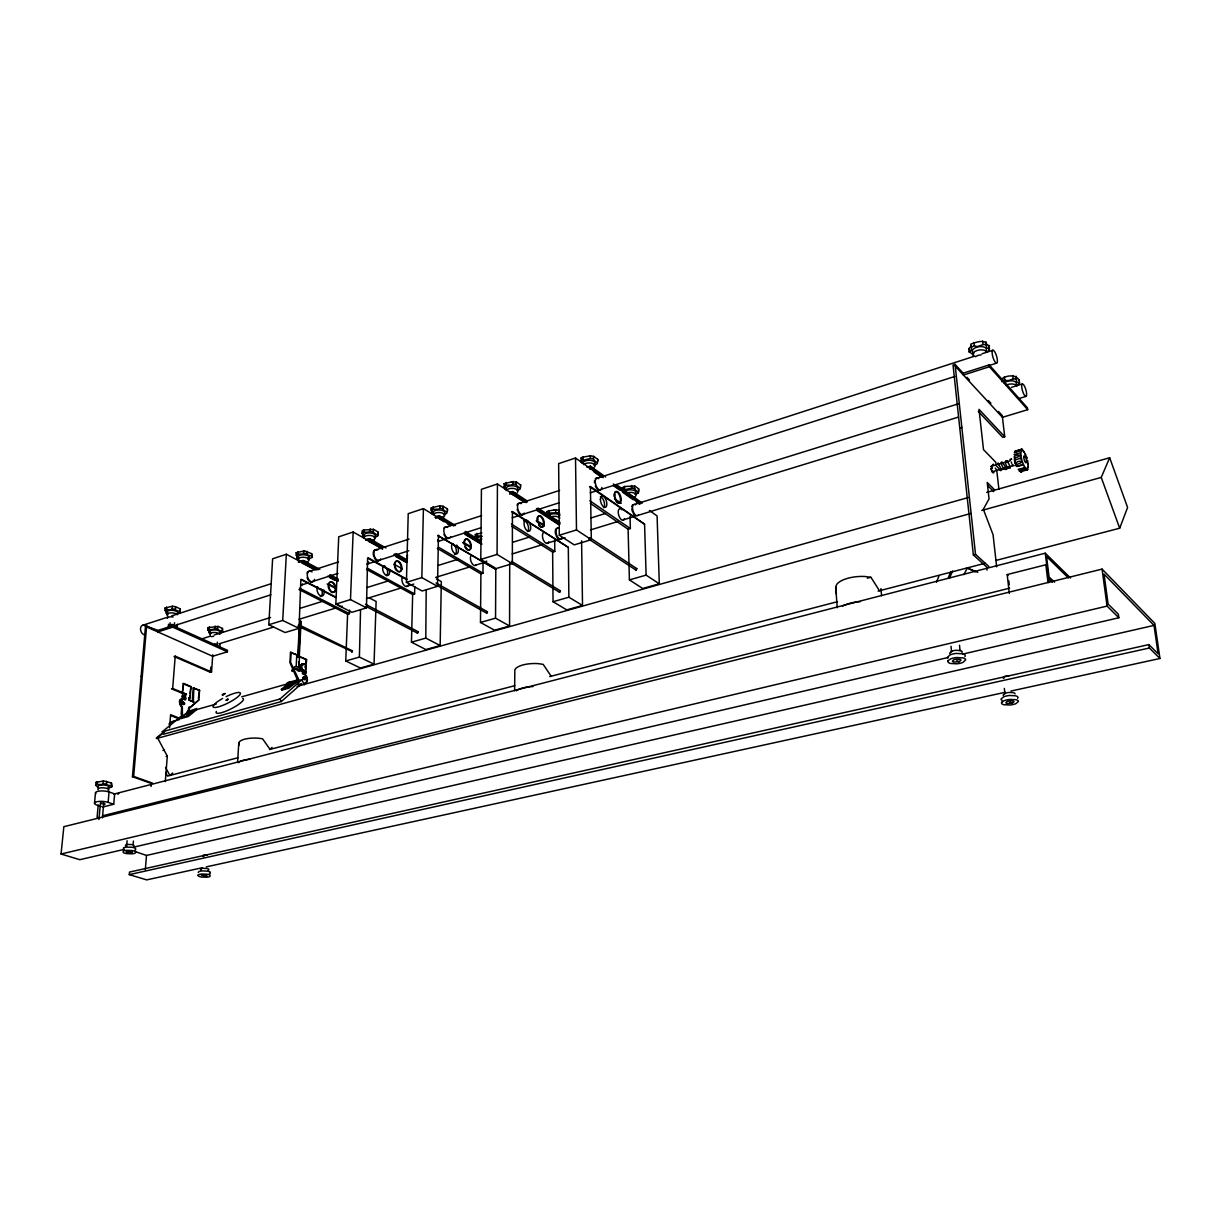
<?xml version="1.0" encoding="UTF-8"?>
<svg xmlns="http://www.w3.org/2000/svg" width="1221" height="1221" viewBox="0 0 1221 1221"><rect width="100%" height="100%" fill="white"/><g stroke="black" fill="none" stroke-linecap="round" stroke-linejoin="round"><path stroke-width="1.5" d="M514.621 690.796L514.835 669.825A20.009 7.494 -0.2 0 1 538.14 663.629L543.162 664.346L551.159 676.22M517.109 490.399C525.915 487.576 513.675 487.912 516.391 481.959L511.401 481.959M437.316 548.382L480.906 573.809L480.479 622.466L494.581 630.219L509.569 625.991L509.706 562.667M512.835 494.734L512.835 491.559L509.584 492.643M511.401 485.18L513.141 484.02L513.141 481.425M505.006 489.255L504.09 483.73L511.37 481.959M504.075 486.309L506.181 485.042L506.181 482.448M509.569 625.991L495.543 618.162L495.802 569.307L437.805 535.531L495.802 569.307M511.691 561.385L560.195 590.735L560.347 591.758L559.386 592.185L497.069 554.426L497.435 483.989L481.425 489.316L480.799 559.432L496.153 568.543L512.347 563.644L512.423 511.538L568.299 547.344L568.879 597.206L582.524 605.448L581.578 540.827M432.57 509.92L431.425 513.69C434.798 512.499 429.426 510.057 431.227 507.921L439.865 505.738L443.086 506.257C440.842 512.316 452.594 511.523 443.65 514.728M447.588 510.271L447.39 508.898L443.086 506.257M480.906 573.809L482.951 573.198L483.043 561.996M476.343 538.904L475 534.554L481.852 532.951M474.984 537.026L476.923 535.882L476.938 533.409M300.915 665.582A2.64 1.664 73.7 0 0 300.9 669.337A2.64 1.664 73.7 0 0 303.541 669.81C308.074 673.824 305.952 659.783 301.465 664.88M447.344 511.416L447.39 508.898M986.125 343.757L989.315 346.062L988.751 350.9L985.866 351.923M989.331 345.558L988.751 350.9M451.098 525.366L423.412 508.623L408.226 513.675L406.41 582.356L422.145 590.995L437.5 586.339L438.476 535.317M435.775 516.88L439.301 515.72L439.239 518.803L444.093 521.749M431.181 510.454L433.119 509.249L438.675 509.126L439.819 508.272L439.865 505.738M366.498 569.413L412.652 594.49L411.462 642.185L425.885 649.572L440.155 645.543L441.315 581.623L436.416 578.876M433.119 509.249L433.165 506.715M437.5 586.339L421.84 577.594L423.412 508.623M440.155 645.543L425.793 638.095L426.205 590.384M412.652 594.49L414.591 593.91L414.774 586.584M407.265 559.157L406.7 556.242L407.677 555.509M303.495 663.614L300.152 665.002L299.786 666.208L301.099 670.588L303.434 669.902M374.252 537.713C383.043 534.172 371.245 535.409 373.443 529.334L362.958 530.143L361.904 533.394L363.354 534.645M377.747 534.31L377.838 531.837L373.443 529.334M377.976 535.76L377.838 531.837M298.962 589.468L347.603 614.209L345.741 660.973L360.439 668.009L374.038 664.178L376.129 601.48L369.475 597.985M382.539 548.55L353.144 532.005L338.721 536.813L335.836 604.09L351.892 612.301L366.468 607.875L367.613 558.089L406.685 579.624M369.353 541.681L369.459 538.644L366.102 539.743M361.904 533.394L363.705 532.249L369.108 532.142L370.268 528.846M364.469 537.652L362.378 536.477L363.278 533.119M363.705 532.249L363.797 529.761M374.038 664.178L359.401 657.066L360.531 610.286M347.603 614.209L349.45 613.644L349.603 610.057M366.468 607.875L350.488 599.587L353.144 532.005M1019.138 380.174C1016.086 374.023 1005.585 375.335 1001.8 379.059M1019.153 379.7L1019.52 383.287L1016.498 385.531M306.547 678.052A4.884 3.083 74 0 0 304.655 674.74L302.411 673.702L302.518 671.519L305.937 673.061L306.028 671.336L305.937 673.061M308.486 557.371L308.241 559.539M306.669 680.936A4.884 3.083 74 0 1 304.38 683.424L305.021 683.241A4.884 3.083 74 0 0 307.402 679.838A4.884 3.083 74 0 0 305.296 674.557L303.052 673.519L303.159 671.382M305.876 663.461L306.059 659.661L300.335 656.99M308.348 559.34L311.859 557.478L311.66 553.662L304.38 550.824L296.138 552.792C295.986 554.502 298.718 561.05 296.825 555.723L297.344 555.25M298.916 656.333L306.7 659.477L305.601 669.139M311.859 557.478L311.66 553.662M297.955 669.81L294.933 668.421L294.383 666.849L296.199 666.315L296.779 654.853L290.476 652.38L289.942 662.591L297.985 681.181L288.782 688.186L281.746 690.17L281.364 689.422L289.759 682.112L296.764 680.128L298.153 681.41M299.756 621.748L301.068 621.55L299.267 657.173L297.939 657.371L300.87 579.532L335.668 597.481M298.183 657.249L298.748 642.093M298.947 638.339L299.801 621.458L300.687 621.23M302.869 563.446L303.022 560.454L298.229 562.042M296.001 555.219L297.68 554.136L302.915 554.044L304.044 550.824M298.641 661.767L298.992 667.002A2.64 1.664 73.7 0 1 301.129 666.178M300.549 623.397L298.657 657.005M299.542 656.135L298.992 667.002A2.64 1.664 73.7 0 0 299.984 670.466A2.64 1.664 73.7 0 0 302.228 669.734M297.085 681.974L298.626 680.997L298.702 679.425L290.583 662.393L291.117 652.197M311.538 556.104L307.555 554.99L307.188 551.282M297.68 554.136L297.817 551.694M282.707 620.451L286.34 554.242L272.619 558.806L268.803 624.74L285.104 632.539L298.977 628.342L282.707 620.451L268.803 624.74M198.245 872.542L198.718 871.702A6.624 1.755 2.6 0 1 202.167 870.924L206.975 871.107A5.922 1.572 2.6 0 1 210.302 872.13L210.195 873.397A6.624 1.755 2.6 0 1 209.356 873.748M985.713 342.643C983.302 339.881 974.801 342.429 970.756 344.185L971.779 350.122L969.123 351.938L968.757 348.748L971.321 346.062M302.991 665.002L301.999 664.056M237.561 762.438L238.782 743.207A18.284 6.059 2.8 0 1 257.799 738.156L262.53 738.751L270.055 749.389L272.054 747.359M146.551 626.907L212.668 656.257L227.396 651.8L227.488 650.335L172.817 625.671L157.952 630.418L145.528 625.778L132.448 776.724L151.328 783.455L151.083 786.446M220.864 632.783C226.587 630.463 214.316 631.669 218.086 626.404L207.967 627.686C207.326 629.487 210.806 635.576 208.883 630.173L209.34 629.746M222.283 630.952L222.451 628.433L218.086 626.404M222.71 632.127L222.451 628.433M212.759 654.807L211.554 671.962L175.229 656.165L174.069 656.532L210.409 672.298L210.76 667.154M207.784 630.219L214.53 628.983L215.125 626.022M217.369 642.154L217.109 645.802L219.826 647.267L220.085 643.635M198.367 698.504L199.542 690.186L198.825 699.969L188.385 708.989L198.825 699.969M209.249 629.288L209.432 626.77M214.698 643.803L215.919 644.093M190.278 700.732L193.361 702.014L192.399 698.992L193.223 687.942L199.542 690.186M193.361 702.014L193.818 687.759M193.956 701.846L188.751 700.106L188.919 697.832L190.201 697.084L190.995 686.584L183.608 683.47L182.311 692.872L185.897 693.955L185.729 696.077L182.799 695.1L182.082 696.947L185.623 697.588L184.875 699.847L185.623 697.557M182.219 695.268L185.149 696.245L185.302 694.123M189.331 699.938L189.499 697.649M189.881 693.757L190.995 686.584M188.919 710.546L189.209 706.822M189.759 699.404L190.033 695.695M182.677 696.764L182.799 695.1M183.608 683.47L182.311 692.872M165.293 781.608L167.308 756.15L157.509 737.728L156.334 738.049L163.492 732.142M169.566 727.777L170.589 714.682L179.35 718.177M181.929 693.146L171.505 688.812L172.665 688.476L175.229 656.165M177.671 613.675L180.296 612.576L179.991 608.775L175.397 606.654L172.359 606.242L165.11 607.997C164.316 609.813 168.162 616.101 166.178 610.607L166.636 610.164M180.296 612.576L179.991 608.775M170.864 609.783L172.146 608.821L172.359 606.242M157.952 630.418L157.83 631.913L172.71 627.167L172.817 625.671M179.792 611.355L175.793 610.424L175.397 606.654M174.908 625.793L174.206 624.862M177.442 624.297L177.152 628.021L174.282 626.48L174.572 622.756M174.634 625.06L175.137 625.305M164.896 610.576L166.331 609.6L166.544 607.02M145.314 869.611L146.505 855.448L1154.013 625.396L1158.134 653.8L1148.869 644.596L129.502 872.084L129.273 874.618L146.703 879.883L202.579 867.673M168.513 624.267L168.208 627.976L169.795 626.449L170.101 622.741M132.448 776.724L133.654 776.403L146.688 625.411M133.058 844.795L133.394 841.071M126.618 846.321L127.106 840.735M183.119 698.717A4.716 3.251 73.6 0 0 180.387 701.846A4.716 3.251 73.6 0 0 182.326 707.051L182.448 716.437L181.151 713.98L181.746 707.218A4.716 3.251 73.6 0 1 179.808 702.014A4.716 3.251 73.6 0 1 182.54 698.885L185.455 699.679M109.066 791.971L114.667 793.894L113.721 804.257L108.12 802.365L109.066 791.971A8.089 2.411 3.9 0 0 99.267 791.071A8.089 2.411 3.9 0 0 95.833 793.635M107.982 788.583L111.798 786.736L111.432 782.997L103.663 780.952L96.016 782.371L95.757 785.134L98.123 787.682M111.798 786.736L111.432 782.997M98.932 819.505L100.488 802.838M101.801 784.569L103.083 783.714L103.327 780.952M102.411 817.856L103.77 803.052M111.172 785.759L106.792 784.935L106.502 781.272M94.49 803.372L95.482 792.978M95.757 785.134L97.161 784.355L97.421 781.577M98.245 804.944L97.1 817.17L98.611 817.673M553.937 510.088L558.806 510.103L559.706 514.636M124.344 849.328L79.808 859.691L61.05 854.028L63.843 826.693L1102.075 569.093L1154.852 623.427L1159.95 658.485L1010.942 691.04M582.081 463.37L580.875 458.226L582.127 457.31L590.354 455.799L593.665 456.364C591.071 462.423 603.037 462.362 593.986 465.17M516.391 481.959L520.772 485.134M837.24 607.722L835.683 586.797L836.828 584.233A22.619 9.142 -4.7 0 1 865.704 576.556L871.016 577.426L879.471 590.75M634.859 488.598L631.684 488.079L622.389 490.338L622.328 487.774L624.572 486.507L634.783 486.034C632.173 491.773 643.681 491.788 635.073 494.261M300.305 669.383L302.014 668.559L301.648 664.56M597.71 460.836L597.725 459.31L593.665 456.364M1003.723 468.421L1000.64 470.634L997.13 466.59M558.806 510.103L559.035 510.882M173.107 624.587L171.306 624.526M1020.39 471.565L1021.168 471.886M1010.271 468.101C1005.051 469.475 1003.983 455.952 1007.905 462.332M1022.206 449.313L1021.367 449.084M1014.056 454.609L1019.993 452.884M1010.896 459.63L1011.476 458.684M634.783 486.034L638.614 488.782L638.476 492.948M1008.088 467.155C1004.242 476.068 997.71 456.395 1003.555 463.644M961.95 652.533L962.148 651.938A5.83 2.121 -5.2 0 0 960.301 650.534L955.875 650.289A6.517 2.366 -5.2 0 0 951.48 651.342L949.709 653.082A5.83 2.121 -5.2 0 0 949.938 653.632M187.912 711.858C192.567 709.432 184.768 710.5 188.919 713.262L187.332 712.026L187.836 711.202M964.941 656.623L965.246 655.769A8.333 3.022 -5.2 0 0 962.591 653.784L956.241 653.433A9.31 3.373 -5.2 0 0 949.969 654.944L947.435 657.402A8.333 3.022 -5.2 0 0 947.771 658.195M986.08 341.834L986.599 347.848L989.697 348.763M996.122 560.393L1119.688 528.22L1127.593 507.478L1109.66 457.753L986.751 492.353M1016.101 376.205L1016.589 381.99L1019.535 382.814M1119.688 528.22L1101.235 477.426L1109.66 457.753M1017.658 698.336L1017.993 697.588A7.921 2.686 -5.3 0 0 1015.613 695.802L1009.645 695.497A8.852 2.991 -5.3 0 0 1003.616 696.84L1001.052 699.053A7.921 2.686 -5.3 0 0 1002.136 700.35M181.273 702.243C183.532 699.725 185.867 706.562 182.036 704.074L182.631 703.907C188.706 705.387 179.426 698.595 182.631 703.907M301.022 621.626L299.954 621.794M297.558 657.066L298.473 656.806M297.985 657.096L299.267 657.173M226.984 700.228L225.824 700.305M1001.464 469.322L998.122 463.782M223.367 694.139L222.314 694.947L223.412 694.612M188.599 713.568L190.476 712.454M287.759 682.539L287.057 683.256L289.682 681.883L287.362 683.546L287.835 682.692L288.919 684.859L290.369 684.325M305.54 670.787L303.235 671.565L301.099 670.588M304.044 671.214L303.235 671.565M581.898 460.454L580.57 461.828M187.072 713.659C185.088 716.59 195.055 711.355 191.239 711.492M222.39 694.703L225.244 693.436L223.611 694.657M1005.57 468.421C1007.584 470.421 1000.991 458.363 1001.479 464.163M593.711 459.004L590.399 458.44L580.921 460.851M182.387 715.201L162.271 731.776L163.568 734.218L281.318 701.556L301.648 683.607L298 684.63M162.271 731.776L280.006 698.992L301.831 679.776L304.365 684.798M558.821 512.622L548.885 513.079L546.81 514.27L547.42 514.804M281.746 690.17L285.714 686.69M288.919 684.859L290.003 684.294M287.225 687.148L286.843 686.4L290.094 684.309M281.364 689.422L288.4 687.438L296.764 680.128M172.695 773.015L169.856 775.472L165.568 767.429M504.716 486.599L504.075 487.148L506.074 488.446M188.919 713.262L189.957 712.728M189.194 712.866L186.981 714.789L190.384 712.53M196.581 709.615L188.293 716.498L181.181 718.497L180.815 717.78L187.927 715.781L196.657 708.531L188.675 711.294M180.815 717.78L187.439 712.316M181.41 717.612L188.019 712.148M157.509 737.728L164.667 731.822M181.181 718.497L183.806 716.33M168.895 724.084L171.795 721.703L179.624 719.505M169.78 724.618L174.115 721.062M188.919 697.832L190.201 697.084M986.446 345.039C982.371 342.842 978.57 348.412 974.282 345.68L971.122 347.375M1016.483 379.334C1012.545 377.274 1008.836 382.539 1004.7 379.945L1001.586 381.532M406.624 558.669L407.6 557.936M188.599 713.232L190.079 712.469M546.81 514.27L546.794 511.752L547.939 510.943L553.922 510.088M227.167 699.999L228.22 699.19L227.121 699.526M1028.143 467.2L1028.158 466.514M1021.733 462.332C1010.088 468.528 1017.78 458.287 1021.977 462.042M1027.136 470.283L1027.685 469.581L1020.603 471.871M1027.807 469.2L1027.96 468.711M1006.684 461.34L1007.233 460.76L1010.194 466.804M187.317 711.507L189.362 712.896M131.944 852.64L132.066 851.785A2.991 0.809 3.3 0 0 130.204 851.281L127.793 851.251A3.342 0.9 3.3 0 0 126.251 851.693L126.48 852.35A2.991 0.809 3.3 0 0 128.342 852.853L131.944 852.64L129.273 852.075M1009.889 459.432L1011.629 459.355M1028.021 464.514L1027.914 463.614M206.731 876.159L206.532 875.182L202.945 874.877A3.175 0.839 2.6 0 0 201.419 875.289L206.731 876.159L204.258 875.64M226.602 699.755L227.625 699.221M289.667 684.767L288.843 685.103M1022.572 464.545L1016.711 466.483L1023.122 464.926M959.172 661.706L960.988 660.179A4.014 1.45 -5.1 0 0 959.492 659.294L956.379 659.218A4.472 1.603 -5.1 0 0 953.464 659.996L952.472 661.187A4.014 1.45 -5.1 0 0 953.983 662.072L959.172 661.706L956.73 660.683M1027.533 461.355L1027.563 460.286M993.619 465.125L992.429 465.46M1012.178 703.143L1014.01 701.77A3.816 1.282 -5.3 0 0 1012.652 700.976L1009.706 700.915A4.243 1.435 -5.3 0 0 1006.898 701.617L1005.89 702.67A3.816 1.282 -5.3 0 0 1007.249 703.464L1012.178 703.143L1009.95 702.228M1020.497 459.111L1020.619 458.028L1014.697 460.21M1026.647 458.012L1026.83 457.142M1023.58 467.338L1024.312 467.872L1018.161 469.352M362.378 536.477L363.461 535.302L362.576 533.913M993.894 472.084A4.151 1.236 74.2 0 1 992.734 472.527A4.151 1.236 74.2 0 1 991.147 469.291C989.514 467.857 994.245 467.628 991.757 468.162M603.22 477.67L575.518 457.997L558.638 463.629L559.31 535.241L574.236 544.871L591.33 539.697L590.415 486.477L644.581 524.221L646.107 575.122L659.309 583.821L657.081 515.934L649.389 510.47M586.935 467.246L590.369 466.117L605.631 476.984M435.744 518.36L439.27 517.2L453.83 526.007M509.584 494.154L512.835 493.086L527.014 502.35M142.613 625.289L167.994 617.078M171.612 615.903L271.321 583.653M309.401 571.336L338.4 561.965M374.664 550.228L409.111 539.087M445.36 527.365L481.623 515.628M519.688 503.311L559.584 490.415M595.833 478.693L974.74 356.12M981.989 353.785L992.871 350.259M955.28 366.254L1002.441 417.338L1027.7 409.691L989.437 366.743L963.4 375.045L963.186 373.183L955.066 364.377L953.036 365.033L973.366 554.945L986.736 567.048L987.072 570.085M963.186 373.183L989.208 364.881L1027.472 407.875L1027.7 409.691M176.572 624.923L270.925 594.795M301.77 584.951L307.204 583.211M310.836 582.051L338.049 573.366M367.078 564.102L408.806 550.778M437.835 541.514L481.395 527.609M512.24 517.765L517.673 516.025M521.306 514.865L559.401 502.701M590.247 492.857L954.944 376.419M989.422 365.415L996.672 363.095A6.7 1.893 73.4 0 0 995.39 353.006A6.7 1.893 73.4 0 0 992.23 353.937A6.7 1.893 73.4 0 0 996.672 363.095M201.404 638.98L210.516 636.141M214.148 635.012L270.589 617.49M299.71 608.44L323.367 601.083M367.063 587.515L387.088 581.303M438.049 565.46L458.073 559.249M512.683 542.277L529.075 537.194M590.964 517.963L605.524 513.446M634.645 504.395L958.668 403.739M1011.446 387.347L1022.374 383.959M335.836 604.09L350.488 599.587M406.41 582.356L421.84 577.594M480.799 559.432L497.069 554.426M559.31 535.241L576.495 529.945L591.33 539.697M218.88 643.864L273.535 627.106M299.038 619.291L337.301 607.554M366.453 598.611L401.068 588.003M406.532 586.324L413.812 584.096M435.683 577.38L470.299 566.773M475.763 565.094L484.874 562.301M512.194 553.922L543.162 544.429M546.81 543.314L565.033 537.728M590.537 529.899L617.872 521.52M623.336 519.856L634.264 516.498M637.911 515.384L958.561 417.063M1018.68 398.626L1025.976 396.398A6.471 1.786 73.8 0 0 1024.755 386.66A6.471 1.786 73.8 0 0 1021.779 387.469A6.471 1.786 73.8 0 0 1025.976 396.398M141.163 676.22L142.323 675.869M959.782 428.022L961.858 427.396M511.691 526.297L552.64 552.075L554.792 551.434L554.685 540.018M568.299 547.344L511.736 511.767M590.338 503.388L628.098 529.212L630.357 528.54L630.036 516.3M644.581 524.221L589.682 486.706M210.409 672.298L211.554 671.962M998.457 411.431L1002.227 415.537L1004.73 436.767L1002.746 437.347L978.265 411.37M296.779 654.853L290.476 652.38M303.022 664.529L304.517 664.087M990.613 466.453L1010.332 460.744M299.786 666.208L301.282 665.781M294.933 668.421L297.314 669.993M304.685 667.093L306.181 666.666M992.154 471.749L1013.674 465.567M345.741 660.973L359.401 657.066M411.462 642.185L425.793 638.095M480.479 622.466L495.543 618.162M552.64 552.075L553.037 601.724L568.879 597.206M628.098 529.212L629.41 579.899L646.107 575.122M303.113 679.486L302.686 677.518L304.075 677.09C309.936 680.189 300.671 680.204 304.075 677.09M188.278 710.515L189.27 711.126M303.434 677.273L305.204 677.594M190.094 711.461L216.224 704.044M241.727 696.825L287.271 683.913M293.208 682.234L301.831 679.776M303.968 679.441L305.387 679.654L304.563 677.777M582.524 605.448L566.773 609.89L553.037 601.724M659.309 583.821L642.719 588.491L629.41 579.899M297.024 686.461L968.406 497.512M156.517 738.568L970.741 513.492M981.76 510.439L1101.235 477.426M162.958 750.503L164.133 750.182M166.132 756.471L167.308 756.15M867.307 578.189L870.817 577.258M973.366 554.945L975.518 554.38L988.857 566.498M238.095 757.707L167.506 776.083L165.705 772.71M269.459 749.541L514.743 685.698M549.786 676.571L837.514 601.678M878.082 591.117L985.057 563.278M113.66 794.154L1045.252 553.189L1070.558 578.021M1009.309 593.452L1007.188 574.572L1045.848 564.774L1046.84 565.735L1048.9 582.509M102.701 807.066L113.721 804.257M102.64 815.781L1009.599 588.156M511.37 485.18L506.181 485.042M170.833 609.783L166.331 609.6M481.822 536.034L476.923 535.882M61.05 854.028L1107.065 606.089L1118.833 617.75L962.987 654.044M135.47 846.733L948.137 657.493M1025.503 454.853L1025.136 453.983M129.273 874.618L1149.358 648L1159.95 658.485M206.303 866.864L1005.356 692.261M101.77 784.584L97.161 784.355M1024.251 452.182L1023.824 451.434M993.482 464.148L992.093 465.522M1022.893 450.198L1022.511 449.786M1022.13 471.535L1021.885 471.779M1020.313 450.244L1014.254 452.579L1020.573 450.457M1022.038 449.145L1014.834 451.343L1021.077 449.526M103.052 804.608C109.051 804.471 99.603 801.525 100.824 804.166M560.195 590.735L559.386 592.185M971.916 353.678L969.123 351.938M169.795 626.449L174.282 626.48M103.083 783.714L106.258 784.035M214.957 628.54L217.903 628.937M172.146 608.821L175.198 609.233M439.819 508.272L443.04 508.791M370.177 531.333L373.351 531.807M303.922 553.25L307.066 553.708M513.141 484.02L516.391 484.554M297.863 626.052L352.396 651.755L352.32 650.793L298.641 624.664M1009.019 675.885L1006.959 675.93A4.228 1.465 -5.5 0 0 1004.181 676.648L1003.174 677.747A3.785 1.313 -5.5 0 0 1003.845 678.357M973.671 353.8L971.947 353.678M96.016 782.371L97.222 782.569M300.488 621.184L299.801 621.458M207.967 627.686L209.31 628.143M165.11 607.997L166.636 608.607M296.138 552.792L297.191 553.205M182.082 696.947L185.027 697.771M361.996 530.921L363.309 531.562M636.797 568.604L635.958 570.085L636.797 568.604L589.758 537.637M998.122 462.927L999.221 464.88M135.775 852.075L135.378 852.991A6.96 1.893 3.3 0 1 131.883 853.815L126.877 853.632A6.227 1.694 3.3 0 1 123.26 852.533L123.153 851.144A6.96 1.893 3.3 0 1 126.648 850.304L131.685 850.503A6.227 1.694 3.3 0 1 135.302 851.617L146.505 855.448M431.227 507.921L432.493 508.608M101.297 806.608L97.085 805.188A8.104 2.381 3.8 0 1 96.673 801.785A8.104 2.381 3.8 0 1 108.12 802.365M546.794 511.752L547.68 512.225M504.09 483.73L505.051 484.233M487.438 611.752L486.645 613.156L487.438 611.752L436.004 582.966M133.654 776.403L152.518 783.149M210.79 633.653L208.715 632.692M168.162 614.178L165.98 613.186M418.223 631.745L417.46 633.119L418.223 631.745L365.506 604.288M622.328 487.774L623.382 488.507M580.875 458.226L581.791 458.775M352.32 650.793L351.694 652.182M171.169 715.704L178.174 718.513M963.949 574.648A126.877 110.714 -36.7 0 1 967.322 568.055L977.792 572.344M975.289 571.794L967.322 568.055M172.665 688.476L186.569 694.245M298.824 559.279L296.703 558.15M183.013 683.638L190.4 686.751M193.223 687.942L198.962 690.353M147.268 626.556L154.228 629.639M172.71 627.167L227.396 651.8M182.387 700.259L181.914 700.015A2.457 1.694 73.5 0 0 180.296 700.533A2.457 1.694 73.5 0 0 180.113 702.838M299.603 588.232L349.45 613.644M301.465 579.349L336.263 597.283M327.167 584.004L335.592 588.4M366.346 606.562L417.46 633.119M328.876 584.187L335.622 587.698M302.945 561.889L318.086 569.856M329.853 576.068L338.263 580.494M286.34 554.242L316.27 569.978M327.915 576.114L337.881 581.349M301.724 562.835L314.652 569.627M329.792 577.594L334.829 580.25M303.022 560.454L319.826 569.337M329.914 574.648L338.324 579.09M367.231 568.116L414.591 593.91M368.238 557.89L407.295 579.426M394.093 564.255L402.381 568.864M436.843 585.347L486.645 613.156M369.459 538.644L385.958 547.97M395.863 553.556L407.432 560.073M369.398 540.094L382.616 547.542M394.185 554.059L407.387 561.507M393.971 554.975L407.02 562.332M368.223 541.056L382.57 549.114M395.787 556.547L405.693 562.133M166.178 610.607L167.14 611.156M208.883 630.173L209.783 630.692M438.537 547.222L482.951 573.198M181.471 705.265L180.922 704.929A3.175 2.183 73.5 0 1 179.502 700.991A3.175 2.183 73.5 0 1 181.96 699.343L182.54 699.74M462.606 542.582L470.726 547.435M465.857 543.803L469.108 545.741M464.117 533.241L482.036 544.062M447.329 523.702L450.564 525.656M465.125 534.447L481.288 544.215M302.518 671.565L305.311 673.244M439.301 515.72L455.464 525.503M465.155 531.394L481.318 541.193M465.14 532.844L481.303 542.643M511.462 524.084L554.792 551.434M539.377 522.145L544.123 525.198M536.217 520.833L544.139 525.946M497.435 483.989L526.007 502.64M537.103 509.905L559.325 524.42M511.767 494.032L522.298 500.9M536.477 510.164L558.546 524.557M512.835 491.559L527.014 500.854M538.034 508.073L560.088 522.512M536.477 508.531L560.103 523.992M588.888 539.178L635.958 570.085M296.825 555.723L297.726 556.333M589.88 500.763L630.357 528.54M615.063 499.068L621.199 503.373M589.377 468.605L590.415 469.337L590.369 466.117M593.482 471.504L601.114 476.938M613.339 485.607L619.459 489.942M622.512 492.124L633.211 499.71M636.263 501.877L639.331 504.044M616.33 484.6L642.292 503.083M590.384 467.658L602.609 476.343M613.308 483.943L640.811 503.495M613.995 485.332L640.155 503.907M970.329 350.503L968.757 348.748M431.471 511.172L432.326 511.843M1007.188 574.572L1008.21 575.518M181.807 703.952L181.288 703.174M1052.319 582.173L1048.381 578.418L1045.252 553.189M1054.578 582.219L1049.083 576.968L1046.55 556.562L1068.344 577.884M123.535 849.328L123.428 847.939A6.96 1.893 3.3 0 1 126.923 847.099L131.96 847.282A6.227 1.694 3.3 0 1 135.577 848.412L135.653 849.785A6.96 1.908 3.3 0 1 134.814 850.167M987.621 485.5L993.802 491.636M994.611 489.835L987.209 482.463L989.056 498.916L983.317 509.264L993.055 534.661L996.672 566.849M125.626 845.985L125.549 845.024A4.869 1.343 3.3 0 1 127.991 844.428L131.517 844.566A4.35 1.19 3.3 0 1 134.051 845.344L134.096 846.321A4.869 1.343 3.3 0 1 133.516 846.58M1154.013 625.396L1104.043 574.129L1108.103 604.029L1118.36 614.239L1118.833 617.75M1004.73 436.767L978.998 409.371L983.516 449.649L995.817 462.286L996.229 465.888M302.594 670.146L301.801 668.94M966.971 377.289L969.489 380.021M988.384 400.503L990.903 403.235M996.794 470.268L995.237 468.055M280.006 698.992L281.318 701.556M1014.972 465.75L1016.07 465.201A4.228 1.221 74.3 0 1 1014.468 460.363A4.228 1.221 74.3 0 1 1015.216 457.997M238.782 743.207L239.255 744.932M991.162 468.315L991.391 469.2A3.297 0.992 74.2 0 0 993.436 471.825M1148.869 644.596L1149.358 648M1102.075 569.093L1107.065 606.089M1045.848 564.774L1048.015 582.631M1012.758 375.534L1013.14 378.663M1004.334 376.816L1004.7 379.945M989.208 364.881L989.437 366.743M982.6 341.117L982.966 344.322M996.855 471.306L998.931 489.346M1008.836 581.013L1009.248 584.722M973.931 342.475L974.282 345.68M1004.334 688.43L1004.914 693.772M955.066 364.377L975.518 554.38M835.683 586.797L836.431 594.017M959.508 645.237L960.057 650.839M951.022 646.26L951.556 651.861M880.952 588.644L881.547 595.711M638.614 488.782L638.69 491.361M631.608 485.5L631.684 488.079M624.572 486.507L624.633 489.087M597.725 459.31L597.786 461.935M590.354 455.799L590.399 458.44M583.134 456.883L583.18 459.523M575.518 457.997L576.495 529.945M555.662 509.6L555.692 512.118M548.87 510.561L548.885 513.079M520.589 484.752L520.589 487.332M1012.911 464.987A2.778 0.809 74.3 0 1 1012.636 464.484M1012.896 465.598A2.671 0.778 74.3 0 1 1012.117 464.575M1011.644 463.324A2.671 0.778 74.3 0 1 1011.37 462.011M1027.075 468.482A9.295 2.64 74.3 0 1 1022.008 460.531A9.295 2.64 74.3 0 1 1021.885 450.641A9.295 2.64 74.3 0 1 1026.953 458.623M1027.533 460.958A9.295 2.64 74.3 0 1 1027.624 467.918M185.775 699.023A2.091 1.435 73.5 0 1 186.111 698.839M614.88 492.002A6.013 2.824 72.8 0 1 619.23 494.764A6.013 2.824 72.8 0 1 619.963 502.319A6.013 2.824 72.8 0 1 615.75 500.9M615.063 499.587A6.013 2.824 72.8 0 1 614.514 498.107M614.163 496.596A6.013 2.824 72.8 0 1 614.102 493.818M635.668 515.964A6.013 2.778 73.1 0 1 634.416 515.048M634.004 514.56A6.013 2.778 73.1 0 1 633.241 513.385M632.6 511.981A6.013 2.778 73.1 0 1 631.837 508.943M631.837 506.852A6.013 2.778 73.1 0 1 632.57 504.96M599.77 490.109A6.197 2.946 72.5 0 1 597.664 489.499M597.222 489.072A6.197 2.946 72.5 0 1 595.329 485.897M594.551 482.768A6.197 2.946 72.5 0 1 594.566 480.647M595.36 478.724A6.197 2.946 72.5 0 1 596.046 478.311M638.385 514.941A6.013 2.778 73.1 0 1 632.905 510.47A6.013 2.778 73.1 0 1 635.668 504.822M601.907 487.393A6.197 2.93 72.5 0 1 598.198 489.072A6.197 2.93 72.5 0 1 595.222 481.12A6.197 2.93 72.5 0 1 598.626 478.632M624.419 518.574A5.983 2.808 73.1 0 1 620.482 518.757A5.983 2.808 73.1 0 1 618.314 510.836A5.983 2.808 73.1 0 1 622.023 509.783M600.396 496.688A5.983 2.854 72.8 0 1 604.09 501.694A5.983 2.854 72.8 0 1 603.708 507.753M624.831 491.391A5.937 2.747 -1.8 0 1 632.86 490.048A5.937 2.747 -1.8 0 1 635.317 493.696M631.394 496.474A5.128 2.35 -1.8 0 1 635.363 498.595M626.999 492.902A5.922 2.732 -1.8 0 1 634.187 493.025A5.922 2.732 -1.8 0 1 635.378 496.291M582.829 463.446A6.12 2.93 -1.2 0 1 590.17 460.286A6.12 2.93 -1.2 0 1 594.383 464.407M591.422 467.307A5.281 2.503 -1.2 0 1 594.215 470.024M583.516 464.621A6.105 2.915 -1.2 0 1 591.727 463.186A6.105 2.915 -1.2 0 1 594.413 467.063M537.957 516.391A5.861 2.961 72.6 0 1 543.177 520.863A5.861 2.961 72.6 0 1 541.208 527.243M540.354 526.861A5.861 2.961 72.6 0 1 538.675 525.091M537.454 522.374A5.861 2.961 72.6 0 1 537.423 517.124M561.614 537.851A5.861 2.93 73 0 1 556.074 535.576M555.601 534.096A5.861 2.93 73 0 1 555.677 529.471M556.181 528.693A5.861 2.93 73 0 1 556.501 528.434M557.234 528.205A5.861 2.93 73 0 1 557.646 528.235M523.183 514.026A6.029 3.083 72.3 0 1 520.924 514.835M520.467 514.621A6.029 3.083 72.3 0 1 519.566 513.904M519.123 513.431A6.029 3.083 72.3 0 1 518.315 512.24M517.643 510.836A6.029 3.083 72.3 0 1 517.155 509.325M517.078 505.112A6.029 3.083 72.3 0 1 518.528 503.388M562.301 537.652A5.861 2.93 73 0 1 556.684 535.18A5.861 2.93 73 0 1 558.745 528.159M524.191 513.079A6.029 3.083 72.3 0 1 520.039 513.476A6.029 3.083 72.3 0 1 517.582 505.845A6.029 3.083 72.3 0 1 521.153 503.663M548.778 541.803A5.83 2.946 72.9 0 1 543.421 540.064A5.83 2.946 72.9 0 1 544.398 532.203M529.044 522.237A5.83 2.991 72.6 0 1 529.746 530.891A5.83 2.991 72.6 0 1 524.481 526.449A5.83 2.991 72.6 0 1 526.51 520.1M527.38 520.482A5.83 2.991 72.6 0 1 528.235 521.214M523.55 520.787A5.83 2.991 72.6 0 1 527.869 524.893A5.83 2.991 72.6 0 1 527.594 531.562M548.763 515.934A5.769 2.61 -0.5 0 1 554.013 513.766A5.769 2.61 -0.5 0 1 559.89 515.476M555.418 520.299A4.991 2.244 -0.5 0 1 559.203 521.749M550.091 517.261A5.769 2.595 -0.5 0 1 555.54 516.361A5.769 2.595 -0.5 0 1 559.905 518.025M507.188 490.125A5.952 2.778 0.2 0 1 507.783 486.569A5.952 2.778 0.2 0 1 515.399 486.248A5.952 2.778 0.2 0 1 517.429 489.697M510.21 492.567A5.143 2.381 0.2 0 1 515.293 492.979A5.143 2.381 0.2 0 1 517.078 495.222M506.15 490.659A5.937 2.763 0.2 0 1 513.766 488.492A5.937 2.763 0.2 0 1 517.414 492.292M468.101 550.106A5.708 3.098 72.4 0 1 464.819 546.81M463.965 543.971A5.708 3.098 72.4 0 1 463.995 541.3M464.346 540.277A5.708 3.098 72.4 0 1 469.734 542.429A5.708 3.098 72.4 0 1 468.94 550.091M449.328 537.881A5.876 3.22 72 0 1 445.009 536.462M444.261 535.195A5.876 3.22 72 0 1 443.94 534.508M443.94 527.96A5.876 3.22 72 0 1 445.009 527.182M486.782 561.309A5.708 3.053 72.8 0 1 486.324 561.019M450.641 536.584A5.876 3.22 72 0 1 446.337 537.057A5.876 3.22 72 0 1 443.91 529.639A5.876 3.22 72 0 1 447.649 527.426M476.556 564.575A5.678 3.068 72.8 0 1 471.611 562.759A5.678 3.068 72.8 0 1 471.398 555.036M456.761 545.07A5.693 3.114 72.4 0 1 457.738 553.082A5.693 3.114 72.4 0 1 452.716 551.098A5.693 3.114 72.4 0 1 452.625 543.437M437.851 539.865A5.846 3.236 72 0 1 437.622 540.735M453.006 544.017A5.693 3.114 72.4 0 1 456.257 549.755A5.693 3.114 72.4 0 1 454.578 554.578M476.938 539.255A5.632 2.488 0.6 0 1 481.929 536.553M477.365 540.491A5.617 2.473 0.6 0 1 481.898 539.056M434.447 514.087A5.815 2.625 1.3 0 1 435.119 510.561A5.815 2.625 1.3 0 1 442.964 510.699A5.815 2.625 1.3 0 1 443.65 514.255M434.935 517.277A5.021 2.259 1.3 0 1 440.842 516.681A5.021 2.259 1.3 0 1 443.895 519.123M433.241 514.682A5.8 2.625 1.3 0 1 441.208 512.744A5.8 2.625 1.3 0 1 443.589 516.804M394.887 562.27A5.571 3.205 72.2 0 1 400.931 565.644A5.571 3.205 72.2 0 1 397.695 571.52M396.794 570.848A5.571 3.205 72.2 0 1 394.749 567.307M394.429 565.903A5.571 3.205 72.2 0 1 394.505 563.293M378.693 560.668A5.723 3.327 71.8 0 1 376.862 560.5M375.9 559.844A5.723 3.327 71.8 0 1 375.442 559.401M375.015 558.882A5.723 3.327 71.8 0 1 374.267 557.661M373.687 556.257A5.723 3.327 71.8 0 1 376.053 549.74M379.441 560.195A5.723 3.327 71.8 0 1 379.09 560.485M380.067 559.996A5.723 3.327 71.8 0 1 374.069 555.189A5.723 3.327 71.8 0 1 377.823 549.984M380.769 558.913A5.723 3.327 71.8 0 1 380.387 559.615M408.135 585.561A5.54 3.175 72.6 0 1 403.418 584.447A5.54 3.175 72.6 0 1 402.381 577.06M408.714 584.02A5.54 3.175 72.6 0 1 408.486 584.859M389.255 569.322A5.556 3.22 72.2 0 1 388.263 575.244A5.556 3.22 72.2 0 1 383.776 572.756A5.556 3.22 72.2 0 1 383.196 565.979M368.62 562.011A5.693 3.342 71.7 0 1 366.926 564.438M384.356 565.766A5.54 3.22 72.2 0 1 385.256 566.437M386.08 567.399A5.54 3.22 72.2 0 1 386.553 575.671M364.53 536.294A5.678 2.503 2.4 0 1 366.468 533.256A5.678 2.503 2.4 0 1 373.748 533.806A5.678 2.503 2.4 0 1 374.313 537.026M365.491 540.079A4.899 2.137 2.3 0 1 371.199 539.514A4.899 2.137 2.3 0 1 374.359 541.834M364.026 538.156A5.662 2.488 2.4 0 1 370.879 535.546A5.662 2.488 2.4 0 1 374.221 539.514M118.025 794.383A3.388 1.023 3.7 0 1 118.819 793.452M98.352 786.858A5.54 1.679 3.9 0 1 101.114 785.042A5.54 1.679 3.9 0 1 108.059 785.973A5.54 1.679 3.9 0 1 107.677 788.094M98.107 789.651A5.525 1.664 3.9 0 1 103.907 787.85A5.525 1.664 3.9 0 1 108.242 790.567M842.49 606.165A22.741 8.913 -4.5 0 1 860.393 601.632M516.361 690.827A20.116 7.311 -0.2 0 1 532.936 686.553M238.232 762.682A18.361 5.907 2.7 0 1 250.183 759.264M973.748 353.144A7.158 3.587 -8.9 0 1 974.16 348.443A7.158 3.587 -8.9 0 1 983.226 346.81A7.158 3.587 -8.9 0 1 985.912 350.946M975.411 356.746A6.181 3.068 -8.8 0 1 981.089 354.914M974.114 356.349A7.143 3.571 -8.8 0 1 977.075 350.503A7.143 3.571 -8.8 0 1 986.782 352.259M1016.07 464.484A3.266 0.946 74.3 0 1 1014.834 460.729M1004.12 382.829A6.96 3.342 -8.9 0 1 1013.079 380.967A6.96 3.342 -8.9 0 1 1015.841 384.89M1005.799 385.21A6.944 3.327 -8.8 0 1 1012.652 384.02A6.944 3.327 -8.8 0 1 1016.742 386.248M181.105 704.349A2.457 1.694 73.5 0 1 180.693 703.937M210.546 632.646A5.189 1.999 3.9 0 1 214.499 629.914A5.189 1.999 3.9 0 1 220.055 632.783M211.538 636.675A4.487 1.709 3.9 0 1 213.568 636.355M210.378 635.179A5.189 1.984 3.9 0 1 213.003 632.524A5.189 1.984 3.9 0 1 219.917 634.31M167.826 613.11A5.342 2.091 4.6 0 1 171.734 610.256A5.342 2.091 4.6 0 1 177.579 613.263M167.323 618.33A4.625 1.786 4.5 0 1 173.123 616.987M167.628 615.705A5.342 2.076 4.6 0 1 170.177 612.911A5.342 2.076 4.6 0 1 177.366 614.774M226.099 696.657A15.278 3.266 -26.9 0 1 239.438 695.298A15.278 3.266 -26.9 0 1 216.666 707.28A15.278 3.266 -26.9 0 1 222.604 698.488M242.75 698.412A15.263 3.312 -26.9 0 1 230.448 709.157A15.263 3.312 -26.9 0 1 216.392 711.385M291.193 683.058A3.434 0.763 -26.6 0 1 291.682 684.126A3.434 0.763 -26.6 0 1 286.966 686.248A3.434 0.763 -26.6 0 1 288.11 684.447M299.435 670.924A2.274 1.45 73.7 0 1 297.375 670.1A2.274 1.45 73.7 0 1 297.252 667.154A2.274 1.45 73.7 0 1 299.282 667.46M299.954 669.627A2.274 1.45 73.7 0 1 299.694 670.588M328.556 588.156A5.433 3.297 72 0 1 331.028 582.035A5.433 3.297 72 0 1 335.287 589.133A5.433 3.297 72 0 1 330.616 591.575M329.777 590.643A5.433 3.297 72 0 1 329.075 589.468M310.806 581.929A5.586 3.434 71.5 0 0 313.293 581.043L313.889 580.86A5.586 3.434 71.5 0 1 309.066 580.036A5.586 3.434 71.5 0 1 307.6 572.878A5.586 3.434 71.5 0 1 312.057 571.947M310.317 581.761A5.586 3.434 71.5 0 1 309.34 581.135M308.882 580.708A5.586 3.434 71.5 0 1 308.455 580.204M308.043 579.639A5.586 3.434 71.5 0 1 307.112 577.655M307.036 572.985A5.586 3.434 71.5 0 1 308.699 571.291M314.545 579.303A5.586 3.434 71.5 0 1 314.285 580.158M342.277 606.211A5.418 3.281 72.4 0 1 337.606 603.662M323.809 589.911A5.418 3.312 72 0 1 322.71 595.741A5.418 3.312 72 0 1 318.132 593.375A5.418 3.312 72 0 1 317.643 586.736M302.503 583.928A5.556 3.449 71.5 0 1 300.992 585.47M321.428 589.194A5.418 3.312 72 0 1 320.329 596.55M298.748 557.982A5.571 2.366 3.2 0 1 300.412 555.097A5.571 2.366 3.2 0 1 307.555 555.616A5.571 2.366 3.2 0 1 308.333 558.684M298.87 562.225A4.808 2.03 3.2 0 1 302.472 561.05M303.724 561.065A4.808 2.03 3.2 0 1 308.211 563.43M298.626 560.439A5.556 2.35 3.2 0 1 300.29 557.57A5.556 2.35 3.2 0 1 307.417 558.073A5.556 2.35 3.2 0 1 308.211 561.126M144.811 634.874A4.991 3.465 70.7 0 1 140.507 628.54A4.991 3.465 70.7 0 1 145.406 625.976M948.32 577.609A142.796 124.618 -36.7 0 1 951.006 571.55M949.343 578.479A142.643 124.527 -36.6 0 1 952.716 570.924M936.553 582.249A154.151 134.554 -36.6 0 1 939.071 575.671M203.953 856.532A2.839 0.778 2.7 0 1 202.945 856.18L202.808 855.555A3.159 0.87 2.7 0 1 204.334 855.127L206.624 855.173A2.839 0.778 2.7 0 1 207.326 855.295M208.104 870.314A4.625 1.236 2.6 0 0 208.699 870.069L208.76 869.169A4.136 1.114 2.6 0 0 206.441 868.452L203.083 868.329A4.625 1.236 2.6 0 0 200.671 868.879L200.61 869.764A4.136 1.114 2.6 0 0 201.16 870.054M1015.017 693.91A5.54 1.877 -5.4 0 0 1013.354 692.658L1009.187 692.444A6.197 2.106 -5.4 0 0 1004.959 693.391L1003.174 694.932A5.54 1.877 -5.4 0 0 1003.357 695.421M198.046 875.198L198.428 876.052A5.922 1.572 2.6 0 0 201.755 877.075L206.532 877.243A6.624 1.755 2.6 0 0 209.981 876.48L210.088 875.213A5.922 1.572 2.6 0 0 206.761 874.19L201.953 874.022A6.624 1.755 2.6 0 0 198.504 874.785L198.046 875.198M1020.527 455.387C1011.003 461.477 1013.079 453.434 1020.527 455.387M291.727 670.329L292.582 671.382L291.727 670.329M948.107 660.653L947.832 661.492A8.349 3.007 -5.1 0 0 950.503 663.461L956.806 663.812A9.325 3.358 -5.1 0 0 963.079 662.331L965.658 659.874A8.349 3.007 -5.1 0 0 963.003 657.89L956.654 657.539A9.325 3.358 -5.1 0 0 950.365 659.035L948.107 660.653M1025.701 469.261L1019.184 470.772L1025.701 469.261M1001.8 702.197L1001.479 702.945A7.937 2.671 -5.3 0 0 1003.876 704.715L1009.813 705.021A8.868 2.976 -5.3 0 0 1015.826 703.693L1018.436 701.495A7.937 2.671 -5.3 0 0 1016.055 699.725L1010.088 699.419A8.868 2.976 -5.3 0 0 1004.044 700.762L1001.8 702.197M1023.778 457.173A3.617 1.023 74.3 0 0 1025.899 462.805A3.617 1.023 74.3 0 0 1025.838 458.104A3.617 1.023 74.3 0 0 1023.778 457.173M614.758 494.917A6.029 2.824 72.8 0 0 619.703 502.945A6.029 2.824 72.8 0 0 619.474 493.666A6.029 2.824 72.8 0 0 614.758 494.917M600.381 499.465A5.998 2.854 72.8 0 0 605.341 507.432A5.998 2.854 72.8 0 0 605.143 498.183A5.998 2.854 72.8 0 0 600.381 499.465M537.683 519.261A5.861 2.961 72.6 0 0 542.704 527.014A5.861 2.961 72.6 0 0 542.643 517.933A5.861 2.961 72.6 0 0 537.683 519.261M464.514 542.383A5.723 3.083 72.4 0 0 469.581 549.877A5.723 3.083 72.4 0 0 469.673 540.964A5.723 3.083 72.4 0 0 464.514 542.383M394.963 564.346A5.571 3.205 72.2 0 0 400.091 571.611A5.571 3.205 72.2 0 0 400.32 562.881A5.571 3.205 72.2 0 0 394.963 564.346M328.785 585.256A5.449 3.297 72 0 0 333.928 592.292A5.449 3.297 72 0 0 334.295 583.73A5.449 3.297 72 0 0 328.785 585.256"/></g></svg>
